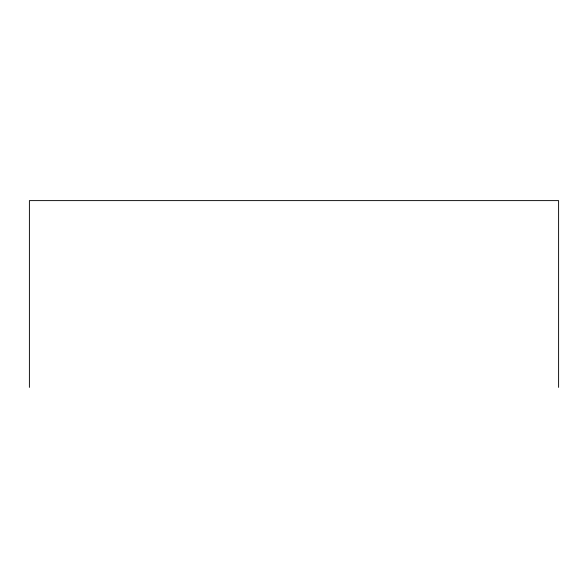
<?xml version="1.0" encoding="UTF-8"?>
<svg xmlns="http://www.w3.org/2000/svg" width="588" height="588" viewBox="0 0 588 588"><rect width="100%" height="100%" fill="white"/><g stroke="black" fill="none" stroke-linecap="round" stroke-linejoin="round"><path stroke-width="0.88" d="M558.6 387.389L558.6 200.611L29.4 200.611L29.4 387.389"/></g></svg>
